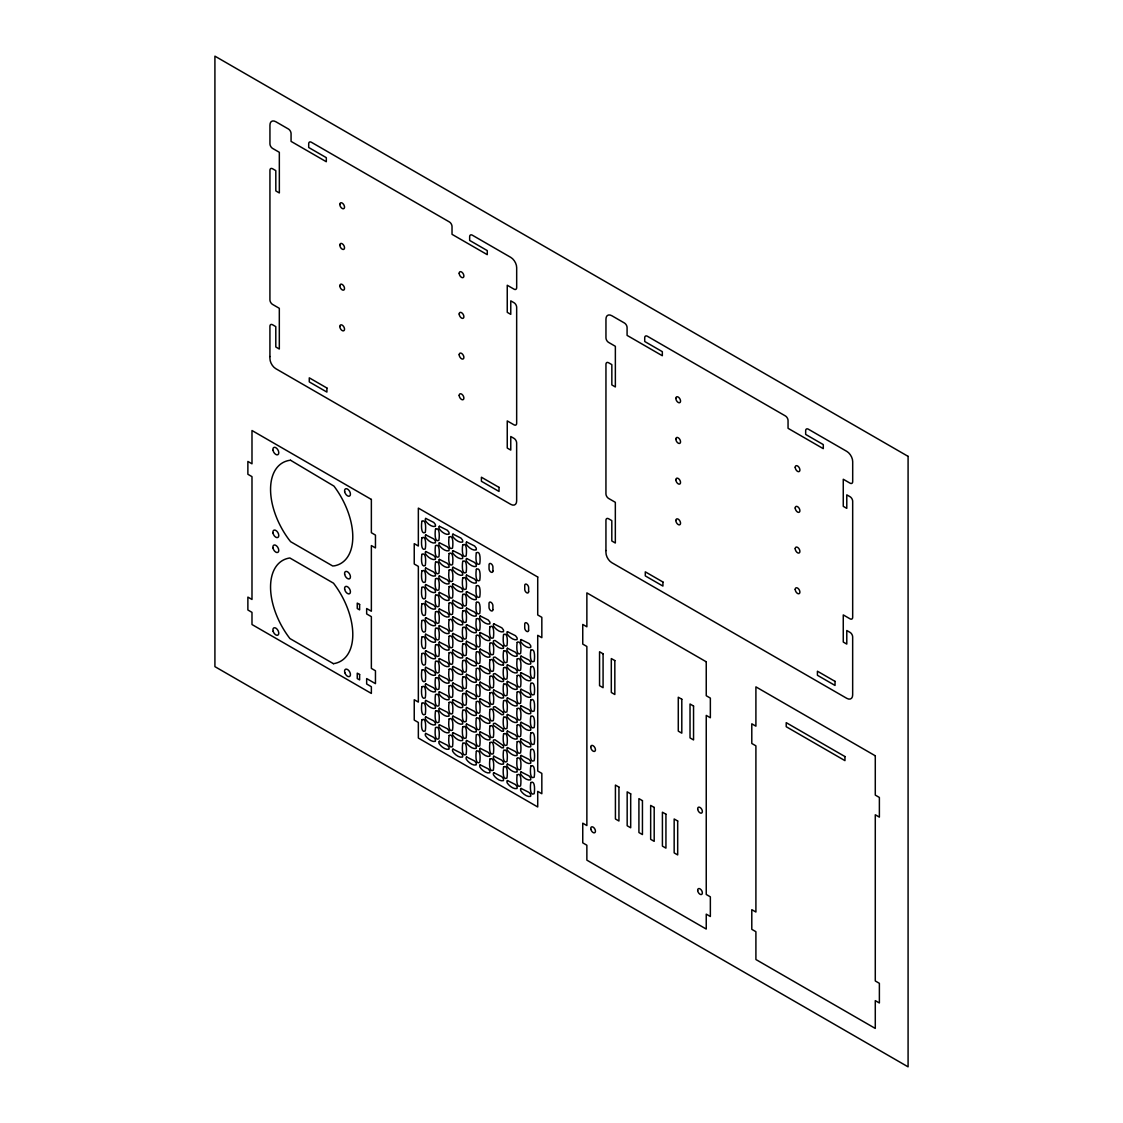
<?xml version="1.0" encoding="UTF-8"?>
<svg xmlns="http://www.w3.org/2000/svg" width="1123" height="1123" viewBox="0 0 1123 1123"><rect width="100%" height="100%" fill="white"/><g stroke="black" fill="none" stroke-linecap="round" stroke-linejoin="round"><path stroke-width="1.5" d="M503.329 648.364C500.142 649.333 495.411 645.683 493.573 642.735A2.625 1.516 60 0 1 493.573 640.672L495.046 640.489L503.329 646.301M503.329 664.956C500.142 665.925 495.411 662.275 493.573 659.327A2.625 1.516 60 0 1 493.573 657.264L495.046 657.081L503.329 662.893M503.329 681.479C500.142 682.447 495.411 678.797 493.573 675.849A2.625 1.516 60 0 1 493.573 673.786L495.046 673.603L503.329 679.415M503.329 714.551L501.855 714.733L493.573 708.922A2.625 1.516 60 0 1 493.573 706.858L495.046 706.676L503.329 712.487M503.329 731.143L501.855 731.312L493.573 725.5A2.625 1.516 60 0 1 493.573 723.437L495.046 723.268L503.329 729.08M503.329 747.665L501.855 747.848L493.573 742.036A2.625 1.516 60 0 1 493.573 739.973L495.046 739.79L503.329 745.602M503.329 729.08A2.625 1.516 60 0 1 503.329 731.143M503.329 745.602A2.625 1.516 60 0 1 503.329 747.665M503.329 662.893A2.625 1.516 60 0 1 503.329 664.956M503.329 646.301A2.625 1.516 60 0 1 503.329 648.364M503.329 712.487A2.625 1.516 60 0 1 503.329 714.551M503.329 679.415A2.625 1.516 60 0 1 503.329 681.479M269.927 356.538L269.927 358.504A8.31 4.801 60 0 0 275.795 368.681L510.768 504.353A8.31 4.801 60 0 0 516.65 500.956L516.65 442.967A3.734 2.162 60 0 0 514.011 438.377L510.768 436.51L510.768 450.084L507.245 448.049L507.245 420.914L514.025 424.831A3.72 2.148 60 0 0 516.664 423.315L516.664 307.309A3.734 2.162 60 0 0 514.025 302.733L510.768 300.852L510.768 314.37L507.245 312.334L507.245 285.242L514.025 289.158A3.734 2.162 60 0 0 516.678 287.642L516.678 267.611A8.338 4.815 60 0 0 510.768 257.378L472.292 235.17A3.734 2.162 60 0 0 469.653 236.7L469.653 240.42L487.27 250.597L487.27 254.668L452.022 234.328L452.022 226.523A3.734 2.162 60 0 0 449.382 221.947L311.338 142.242A3.734 2.162 60 0 0 308.699 143.772L308.699 147.492L326.316 157.669L326.316 161.74L291.068 141.386L291.068 133.595A3.734 2.162 60 0 0 288.429 129.019L275.795 121.719A8.268 4.773 60 0 0 269.941 125.102L269.941 143.828A3.734 2.162 60 0 0 272.58 148.404L279.332 152.307L279.346 192.959L275.823 190.924L275.809 170.626L272.58 168.759A3.734 2.162 60 0 0 269.941 170.289L269.927 299.841A3.734 2.162 60 0 0 272.566 304.417L279.318 308.32L279.318 349.014L275.795 346.979L275.795 326.625L272.566 324.758A3.734 2.162 60 0 0 269.927 326.288L269.927 356.538M605.943 550.537L605.943 552.502A8.31 4.801 60 0 0 611.81 562.679L846.784 698.338A8.31 4.801 60 0 0 852.666 694.955L852.666 636.966A3.734 2.162 60 0 0 850.027 632.375L846.784 630.508L846.784 644.083L843.261 642.047L843.261 614.913L850.041 618.829A3.72 2.148 60 0 0 852.68 617.313L852.68 501.307A3.734 2.162 60 0 0 850.041 496.717L846.784 494.85L846.784 508.354L843.261 506.333L843.261 479.24L850.041 483.157A3.734 2.162 60 0 0 852.694 481.627L852.694 461.609A8.338 4.815 60 0 0 846.784 451.376L808.307 429.168A3.734 2.162 60 0 0 805.668 430.699L805.668 434.419L823.285 444.596L823.285 448.667L788.051 428.312L788.051 420.521A3.734 2.162 60 0 0 785.398 415.945L647.353 336.24A3.734 2.162 60 0 0 644.714 337.77L644.714 341.49L662.331 351.667L662.331 355.738L627.083 335.384L627.083 327.593A3.734 2.162 60 0 0 624.444 323.017L611.81 315.717A8.268 4.773 60 0 0 605.957 319.1L605.957 337.826A3.734 2.162 60 0 0 608.61 342.403L615.362 346.305L615.362 386.958L611.838 384.922L611.838 364.624L608.596 362.757A3.734 2.162 60 0 0 605.957 364.287L605.943 493.839A3.734 2.162 60 0 0 608.582 498.415L615.334 502.318L615.334 543.013L611.81 540.977L611.81 520.623L608.582 518.756A3.734 2.162 60 0 0 605.943 520.286L605.943 550.537M421.939 521.254C421.448 522.785 420.465 535.25 425.224 532.47C425.701 530.926 426.684 518.475 421.939 521.254M421.939 537.749C421.462 539.279 420.479 551.744 425.224 548.965C425.701 547.42 426.698 534.969 421.939 537.749M421.939 554.341C421.462 555.871 420.479 568.336 425.224 565.557C425.701 564.013 426.698 551.561 421.939 554.341M421.939 570.863C421.462 572.393 420.479 584.858 425.224 582.079C425.701 580.535 426.698 568.084 421.939 570.863M421.939 587.357C421.448 588.901 420.465 601.352 425.224 598.573C425.701 597.043 426.684 584.578 421.939 587.357M421.939 603.921C421.462 605.465 420.465 617.917 425.224 615.137C425.701 613.607 426.684 601.142 421.939 603.921M421.939 620.514C421.462 622.058 420.465 634.509 425.224 631.73C425.701 630.2 426.684 617.734 421.939 620.514M421.939 637.05C421.462 638.58 420.465 651.045 425.224 648.266C425.701 646.722 426.684 634.27 421.939 637.05M435.542 529.115C435.064 530.646 434.082 543.111 438.84 540.331C439.318 538.787 440.3 526.336 435.542 529.115M421.925 653.544C421.448 655.074 420.465 667.539 425.224 664.76C425.701 663.216 426.684 650.764 421.925 653.544M435.556 545.61C435.078 547.14 434.082 559.605 438.84 556.826C439.318 555.281 440.3 542.83 435.556 545.61M421.939 670.108C421.462 671.652 420.465 684.104 425.224 681.324C425.701 679.794 426.684 667.329 421.939 670.108M435.556 562.188C435.078 563.732 434.082 576.183 438.84 573.404C439.318 571.874 440.3 559.408 435.556 562.188M421.939 686.7C421.462 688.245 420.465 700.696 425.224 697.916C425.701 696.386 426.684 683.921 421.939 686.7M435.556 578.724C435.078 580.254 434.082 592.719 438.84 589.94C439.318 588.396 440.3 575.945 435.556 578.724M421.939 703.223C421.462 704.767 420.465 717.218 425.224 714.439C425.701 712.908 426.684 700.443 421.939 703.223M435.542 595.218C435.064 596.748 434.082 609.213 438.84 606.434C439.318 604.89 440.3 592.439 435.542 595.218M421.925 719.731C421.448 721.261 420.465 733.726 425.224 730.947C425.701 729.403 426.684 716.951 421.925 719.731M435.556 611.782C435.064 613.326 434.082 625.778 438.84 622.998C439.318 621.468 440.3 609.003 435.556 611.782M435.556 628.375C435.064 629.919 434.082 642.37 438.84 639.591C439.318 638.061 440.3 625.595 435.556 628.375M435.556 644.911C435.064 646.441 434.082 658.906 438.84 656.127C439.318 654.583 440.3 642.131 435.556 644.911M449.158 536.976C448.681 538.507 447.698 550.972 452.443 548.178C452.934 546.648 453.917 534.183 449.158 536.976M435.542 661.405C435.064 662.935 434.082 675.4 438.826 672.621C439.318 671.077 440.3 658.625 435.542 661.405M449.172 553.471C448.681 555.001 447.698 567.466 452.457 564.687C452.934 563.142 453.917 550.691 449.172 553.471M435.556 677.969C435.064 679.513 434.082 691.965 438.84 689.185C439.318 687.655 440.3 675.19 435.556 677.969M449.172 570.049C448.681 571.593 447.698 584.044 452.457 581.265C452.934 579.735 453.917 567.269 449.172 570.049M435.556 694.561C435.064 696.092 434.082 708.557 438.84 705.777C439.318 704.233 440.3 691.782 435.556 694.561M449.172 586.585C448.681 588.115 447.698 600.58 452.457 597.801C452.934 596.257 453.917 583.806 449.172 586.585M435.556 711.084C435.064 712.628 434.082 725.079 438.84 722.3C439.318 720.769 440.3 708.304 435.556 711.084M449.158 603.079C448.681 604.609 447.698 617.074 452.443 614.295C452.934 612.751 453.917 600.3 449.158 603.079M435.542 727.578C435.064 729.122 434.082 741.573 438.826 738.794C439.318 737.264 440.3 724.798 435.542 727.578M449.158 619.643C448.681 621.187 447.698 633.639 452.457 630.859C452.934 629.329 453.917 616.864 449.158 619.643M449.158 636.236C448.681 637.78 447.698 650.231 452.457 647.452C452.934 645.922 453.917 633.456 449.158 636.236M449.158 652.758C448.681 654.302 447.698 666.753 452.457 663.974C452.934 662.444 453.917 649.978 449.158 652.758M462.774 544.823C462.297 546.368 461.314 558.819 466.059 556.039C466.536 554.509 467.533 542.044 462.774 544.823M449.158 669.266C448.681 670.796 447.698 683.261 452.443 680.482C452.92 678.938 453.917 666.486 449.158 669.266M462.774 561.332C462.297 562.862 461.314 575.327 466.073 572.533C466.55 571.003 467.533 558.538 462.774 561.332M449.158 685.83C448.681 687.374 447.698 699.826 452.457 697.046C452.934 695.516 453.917 683.051 449.158 685.83M462.774 577.91C462.297 579.454 461.314 591.905 466.073 589.126C466.55 587.596 467.533 575.13 462.774 577.91M449.158 702.422C448.681 703.953 447.698 716.418 452.457 713.638C452.934 712.094 453.917 699.643 449.158 702.422M462.774 594.446C462.297 595.976 461.314 608.441 466.073 605.662C466.55 604.118 467.533 591.667 462.774 594.446M449.158 718.945C448.681 720.489 447.698 732.94 452.457 730.161C452.934 728.63 453.917 716.165 449.158 718.945M462.774 610.94C462.297 612.47 461.314 624.935 466.059 622.156C466.536 620.612 467.533 608.161 462.774 610.94M449.158 735.439C448.681 736.983 447.698 749.434 452.443 746.655C452.92 745.125 453.917 732.659 449.158 735.439M462.774 627.504C462.297 629.048 461.314 641.5 466.059 638.72C466.55 637.19 467.533 624.725 462.774 627.504M462.774 644.097C462.297 645.627 461.314 658.092 466.059 655.313C466.55 653.768 467.533 641.317 462.774 644.097M462.774 660.619C462.297 662.163 461.314 674.614 466.059 671.835C466.55 670.305 467.533 657.839 462.774 660.619M476.391 552.755C475.913 554.299 474.917 566.75 479.675 563.971C480.153 562.441 481.135 549.975 476.391 552.755M462.774 677.113C462.297 678.657 461.3 691.108 466.059 688.329C466.536 686.799 467.519 674.333 462.774 677.113M476.391 569.249C475.913 570.793 474.931 583.244 479.675 580.465C480.167 578.935 481.149 566.469 476.391 569.249M462.774 693.691C462.297 695.235 461.314 707.687 466.059 704.907C466.55 703.377 467.533 690.912 462.774 693.691M476.391 585.841C475.913 587.385 474.931 599.836 479.675 597.057C480.167 595.527 481.149 583.062 476.391 585.841M462.774 710.283C462.297 711.814 461.314 724.279 466.059 721.499C466.55 719.955 467.533 707.504 462.774 710.283M476.391 602.377C475.913 603.907 474.931 616.373 479.675 613.593C480.167 612.049 481.149 599.598 476.391 602.377M462.774 726.806C462.297 728.35 461.314 740.801 466.059 738.022C466.55 736.491 467.533 724.026 462.774 726.806M476.391 618.871C475.913 620.401 474.917 632.867 479.675 630.087C480.153 628.543 481.135 616.092 476.391 618.871M462.774 743.3C462.297 744.844 461.3 757.295 466.059 754.516C466.536 752.986 467.519 740.52 462.774 743.3M476.391 635.436C475.913 636.98 474.931 649.431 479.675 646.651C480.153 645.121 481.149 632.656 476.391 635.436M476.391 652.028C475.913 653.558 474.931 666.023 479.675 663.244C480.153 661.7 481.149 649.248 476.391 652.028M476.391 668.55C475.913 670.094 474.931 682.545 479.675 679.766C480.153 678.236 481.149 665.771 476.391 668.55M476.391 685.044C475.899 686.588 474.917 699.039 479.675 696.26C480.153 694.73 481.135 682.265 476.391 685.044M476.391 701.622C475.913 703.152 474.931 715.618 479.675 712.838C480.153 711.294 481.149 698.843 476.391 701.622M476.391 718.215C475.913 719.745 474.931 732.21 479.675 729.431C480.153 727.886 481.149 715.435 476.391 718.215M476.391 734.737C475.913 736.281 474.931 748.732 479.675 745.953C480.153 744.423 481.149 731.957 476.391 734.737M490.007 626.662C489.516 628.192 488.533 640.657 493.292 637.878C493.769 636.334 494.752 623.883 490.007 626.662M476.391 751.231C475.899 752.775 474.917 765.226 479.675 762.447C480.153 760.917 481.135 748.451 476.391 751.231M490.007 643.226C489.53 644.77 488.533 657.222 493.292 654.442C493.769 652.912 494.752 640.447 490.007 643.226M490.007 659.819C489.53 661.349 488.533 673.814 493.292 671.035C493.769 669.49 494.752 657.039 490.007 659.819M490.007 676.341C489.53 677.885 488.533 690.336 493.292 687.557C493.769 686.027 494.752 673.561 490.007 676.341M489.993 692.835C489.516 694.379 488.533 706.83 493.292 704.051C493.769 702.521 494.752 690.055 489.993 692.835M490.007 709.413C489.53 710.943 488.533 723.409 493.292 720.629C493.769 719.085 494.752 706.634 490.007 709.413M490.007 726.005C489.53 727.536 488.533 740.001 493.292 737.221C493.769 735.677 494.752 723.226 490.007 726.005M490.007 742.528C489.53 744.072 488.533 756.523 493.292 753.744C493.769 752.213 494.752 739.748 490.007 742.528M503.609 634.523C503.132 636.053 502.149 648.518 506.908 645.725C507.385 644.195 508.368 631.744 503.609 634.523M489.993 759.022C489.516 760.566 488.533 773.017 493.292 770.238C493.769 768.708 494.752 756.242 489.993 759.022M503.623 651.087C503.132 652.617 502.149 665.083 506.908 662.303C507.385 660.759 508.368 648.308 503.623 651.087M503.623 667.68C503.132 669.21 502.149 681.675 506.908 678.896C507.385 677.351 508.368 664.9 503.623 667.68M503.623 684.202C503.132 685.746 502.149 698.197 506.908 695.418C507.385 693.888 508.368 681.422 503.623 684.202M503.609 700.696C503.132 702.24 502.149 714.691 506.894 711.912C507.385 710.382 508.368 697.916 503.609 700.696M503.623 717.274C503.132 718.804 502.149 731.27 506.908 728.49C507.385 726.946 508.368 714.495 503.623 717.274M503.623 733.866C503.132 735.397 502.149 747.862 506.908 745.082C507.385 743.538 508.368 731.087 503.623 733.866M503.623 750.389C503.132 751.919 502.149 764.384 506.908 761.605C507.385 760.06 508.368 747.609 503.623 750.389M517.226 642.37C516.748 643.914 515.766 656.365 520.51 653.586C521.002 652.056 521.984 639.591 517.226 642.37M503.609 766.883C503.132 768.427 502.149 780.878 506.894 778.099C507.385 776.569 508.368 764.103 503.609 766.883M517.226 658.948C516.748 660.478 515.766 672.944 520.525 670.164C521.002 668.62 521.984 656.169 517.226 658.948M517.226 675.541C516.748 677.071 515.766 689.536 520.525 686.757C521.002 685.212 521.984 672.761 517.226 675.541M517.226 692.063C516.748 693.607 515.766 706.058 520.525 703.279C521.002 701.749 521.984 689.283 517.226 692.063M517.226 708.557C516.748 710.101 515.766 722.552 520.51 719.773C520.988 718.243 521.984 705.777 517.226 708.557M517.226 725.135C516.748 726.665 515.766 739.131 520.525 736.351C521.002 734.807 521.984 722.356 517.226 725.135M517.226 741.713C516.748 743.258 515.766 755.709 520.525 752.929C521.002 751.399 521.984 738.934 517.226 741.713M517.226 758.25C516.748 759.78 515.766 772.245 520.525 769.466C521.002 767.921 521.984 755.47 517.226 758.25M530.842 650.161C530.365 651.705 529.382 664.156 534.127 661.377C534.604 659.847 535.601 647.381 530.842 650.161M517.226 774.744C516.748 776.274 515.766 788.739 520.51 785.96C520.988 784.415 521.984 771.964 517.226 774.744M530.842 666.739C530.365 668.269 529.382 680.735 534.127 677.955C534.618 676.411 535.601 663.96 530.842 666.739M530.842 683.331C530.365 684.862 529.382 697.327 534.127 694.547C534.618 693.003 535.601 680.552 530.842 683.331M530.842 699.854C530.365 701.398 529.382 713.849 534.127 711.07C534.618 709.539 535.601 697.074 530.842 699.854M530.842 716.348C530.365 717.892 529.368 730.343 534.127 727.564C534.604 726.034 535.587 713.568 530.842 716.348M530.842 732.926C530.365 734.456 529.382 746.921 534.127 744.142C534.618 742.598 535.601 730.147 530.842 732.926M530.842 749.504C530.365 751.048 529.382 763.5 534.127 760.72C534.618 759.19 535.601 746.725 530.842 749.504M530.842 766.04C530.365 767.57 529.382 780.036 534.127 777.256C534.618 775.712 535.601 763.261 530.842 766.04M530.842 782.534C530.365 784.065 529.368 796.53 534.127 793.75C534.604 792.206 535.587 779.755 530.842 782.534M425.771 518.419L425.505 518.686A2.625 1.516 60 0 0 425.505 520.749C427.33 523.711 432.074 527.361 435.261 526.392A2.625 1.516 60 0 0 435.261 524.329L433.787 522.448L425.771 518.419M425.785 534.913L425.519 535.194A2.625 1.516 60 0 0 425.519 537.243C427.344 540.205 432.074 543.855 435.261 542.886A2.625 1.516 60 0 0 435.261 540.823L433.787 538.942L425.785 534.913M439.388 526.28L439.121 526.547A2.625 1.516 60 0 0 439.121 528.61C440.946 531.558 445.691 535.222 448.877 534.239A2.625 1.516 60 0 0 448.877 532.19L447.403 530.295L439.388 526.28M425.785 551.505L425.519 551.772A2.625 1.516 60 0 0 425.519 553.836C427.344 556.783 432.074 560.447 435.261 559.465A2.625 1.516 60 0 0 435.261 557.401L433.787 555.52L425.785 551.505M439.402 542.774L439.121 543.041A2.625 1.516 60 0 0 439.121 545.104C440.946 548.066 445.691 551.716 448.877 550.747A2.625 1.516 60 0 0 448.877 548.684L447.403 546.803L439.402 542.774M453.004 534.141L452.737 534.408A2.625 1.516 60 0 0 452.737 536.471C454.562 539.419 459.307 543.083 462.494 542.1A2.625 1.516 60 0 0 462.494 540.037L461.02 538.156L453.004 534.141M425.785 568.027L425.519 568.308A2.625 1.516 60 0 0 425.519 570.372C427.344 573.32 432.074 576.969 435.261 576.001A2.625 1.516 60 0 0 435.261 573.937L433.787 572.056L425.785 568.027M439.402 559.366L439.121 559.633A2.625 1.516 60 0 0 439.121 561.697C440.946 564.644 445.691 568.308 448.877 567.326A2.625 1.516 60 0 0 448.877 565.262L447.403 563.381L439.402 559.366M453.004 550.635L452.737 550.902A2.625 1.516 60 0 0 452.737 552.965C454.562 555.913 459.307 559.577 462.494 558.594A2.625 1.516 60 0 0 462.494 556.545L461.02 554.65L453.004 550.635M466.621 542.002L466.354 542.269A2.625 1.516 60 0 0 466.354 544.332C468.179 547.28 472.909 550.944 476.096 549.961A2.625 1.516 60 0 0 476.096 547.898L474.622 546.017L466.621 542.002M425.771 584.521L425.505 584.802A2.625 1.516 60 0 0 425.505 586.866C427.33 589.814 432.074 593.463 435.261 592.495A2.625 1.516 60 0 0 435.261 590.431L433.787 588.55L425.771 584.521M439.402 575.888L439.121 576.169A2.625 1.516 60 0 0 439.121 578.233C440.946 581.181 445.691 584.83 448.877 583.862A2.625 1.516 60 0 0 448.877 581.798L447.403 579.917L439.402 575.888M453.004 567.227L452.737 567.494A2.625 1.516 60 0 0 452.737 569.558C454.562 572.505 459.307 576.169 462.494 575.187A2.625 1.516 60 0 0 462.494 573.123L461.02 571.242L453.004 567.227M466.621 558.496L466.354 558.763A2.625 1.516 60 0 0 466.354 560.826C468.179 563.774 472.923 567.438 476.11 566.455A2.625 1.516 60 0 0 476.11 564.392L474.636 562.511L466.621 558.496M425.785 601.1L425.505 601.366A2.625 1.516 60 0 0 425.505 603.43C427.33 606.378 432.074 610.042 435.261 609.059A2.625 1.516 60 0 0 435.261 606.996L433.787 605.115L425.785 601.1M439.388 592.383L439.121 592.663A2.625 1.516 60 0 0 439.121 594.727C440.946 597.675 445.691 601.324 448.877 600.356A2.625 1.516 60 0 0 448.877 598.292L447.403 596.411L439.388 592.383M453.004 583.749L452.737 584.03A2.625 1.516 60 0 0 452.737 586.08C454.562 589.042 459.307 592.691 462.494 591.723A2.625 1.516 60 0 0 462.494 589.659L461.02 587.778L453.004 583.749M466.621 575.088L466.354 575.355A2.625 1.516 60 0 0 466.354 577.419C468.179 580.366 472.923 584.016 476.11 583.048A2.625 1.516 60 0 0 476.11 580.984L474.636 579.103L466.621 575.088M425.785 617.692L425.505 617.959A2.625 1.516 60 0 0 425.505 620.022C427.33 622.97 432.074 626.62 435.261 625.651A2.625 1.516 60 0 0 435.261 623.588L433.787 621.707L425.785 617.692M439.388 608.961L439.121 609.228A2.625 1.516 60 0 0 439.121 611.291C440.946 614.239 445.691 617.903 448.877 616.92A2.625 1.516 60 0 0 448.877 614.857L447.403 612.976L439.388 608.961M453.004 600.244L452.737 600.524A2.625 1.516 60 0 0 452.737 602.588C454.562 605.536 459.307 609.185 462.494 608.217A2.625 1.516 60 0 0 462.494 606.153L461.02 604.272L453.004 600.244M466.621 591.61L466.354 591.877A2.625 1.516 60 0 0 466.354 593.941C468.179 596.903 472.923 600.552 476.11 599.584A2.625 1.516 60 0 0 476.11 597.52L474.636 595.639L466.621 591.61M425.785 634.214L425.505 634.481A2.625 1.516 60 0 0 425.505 636.544C427.33 639.492 432.074 643.156 435.261 642.188A2.625 1.516 60 0 0 435.261 640.124L433.787 638.243L425.785 634.214M439.388 625.553L439.121 625.82A2.625 1.516 60 0 0 439.121 627.883C440.946 630.831 445.691 634.481 448.877 633.512A2.625 1.516 60 0 0 448.877 631.449L447.403 629.568L439.388 625.553M453.004 616.822L452.737 617.089A2.625 1.516 60 0 0 452.737 619.152C454.562 622.1 459.307 625.75 462.494 624.781A2.625 1.516 60 0 0 462.494 622.718L461.02 620.837L453.004 616.822M466.621 608.105L466.354 608.385A2.625 1.516 60 0 0 466.354 610.435C468.179 613.397 472.909 617.046 476.096 616.078A2.625 1.516 60 0 0 476.096 614.014L474.622 612.133L466.621 608.105M425.771 650.708L425.505 650.975A2.625 1.516 60 0 0 425.505 653.039C427.33 656 432.074 659.65 435.261 658.682A2.625 1.516 60 0 0 435.261 656.618L433.787 654.737L425.771 650.708M439.388 642.075L439.121 642.342A2.625 1.516 60 0 0 439.121 644.405C440.946 647.353 445.691 651.017 448.877 650.035A2.625 1.516 60 0 0 448.877 647.985L447.403 646.09L439.388 642.075M453.004 633.414L452.737 633.681A2.625 1.516 60 0 0 452.737 635.744C454.562 638.692 459.307 642.342 462.494 641.373A2.625 1.516 60 0 0 462.494 639.31L461.02 637.429L453.004 633.414M466.621 624.683L466.354 624.95A2.625 1.516 60 0 0 466.354 627.013C468.179 629.961 472.923 633.611 476.11 632.642A2.625 1.516 60 0 0 476.11 630.579L474.636 628.698L466.621 624.683M425.785 667.287L425.505 667.553A2.625 1.516 60 0 0 425.505 669.617C427.33 672.565 432.074 676.214 435.261 675.246A2.625 1.516 60 0 0 435.261 673.182L433.787 671.301L425.785 667.287M480.237 615.966L479.956 616.232A2.625 1.516 60 0 0 479.956 618.296C481.795 621.258 486.526 624.907 489.712 623.939A2.625 1.516 60 0 0 489.712 621.875L488.238 619.994L480.237 615.966M439.388 658.569L439.121 658.836A2.625 1.516 60 0 0 439.121 660.9C440.946 663.847 445.691 667.511 448.877 666.543A2.625 1.516 60 0 0 448.877 664.479L447.403 662.598L439.388 658.569M453.004 649.936L452.737 650.203A2.625 1.516 60 0 0 452.737 652.266C454.562 655.214 459.307 658.878 462.494 657.896A2.625 1.516 60 0 0 462.494 655.832L461.02 653.951L453.004 649.936M466.621 641.261L466.354 641.542A2.625 1.516 60 0 0 466.354 643.605C468.179 646.553 472.923 650.203 476.11 649.234A2.625 1.516 60 0 0 476.11 647.171L474.636 645.29L466.621 641.261M425.785 683.879L425.505 684.146A2.625 1.516 60 0 0 425.505 686.209C427.33 689.157 432.074 692.807 435.261 691.838A2.625 1.516 60 0 0 435.261 689.775L433.787 687.894L425.785 683.879M480.237 632.544L479.97 632.811A2.625 1.516 60 0 0 479.97 634.874C481.795 637.822 486.526 641.472 489.712 640.503A2.625 1.516 60 0 0 489.712 638.44L488.238 636.559L480.237 632.544M439.388 675.148L439.121 675.414A2.625 1.516 60 0 0 439.121 677.478C440.946 680.426 445.691 684.075 448.877 683.107A2.625 1.516 60 0 0 448.877 681.043L447.403 679.162L439.388 675.148M493.839 623.827L493.573 624.093A2.625 1.516 60 0 0 493.573 626.157C495.397 629.105 500.142 632.768 503.329 631.786A2.625 1.516 60 0 0 503.329 629.736L501.855 627.841L493.839 623.827M453.004 666.43L452.737 666.697A2.625 1.516 60 0 0 452.737 668.761C454.562 671.708 459.293 675.372 462.479 674.39A2.625 1.516 60 0 0 462.479 672.34L461.006 670.445L453.004 666.43M466.621 657.797L466.354 658.064A2.625 1.516 60 0 0 466.354 660.127C468.179 663.075 472.923 666.739 476.11 665.757A2.625 1.516 60 0 0 476.11 663.693L474.636 661.812L466.621 657.797M425.785 700.401L425.505 700.668A2.625 1.516 60 0 0 425.505 702.731C427.33 705.679 432.074 709.343 435.261 708.36A2.625 1.516 60 0 0 435.261 706.297L433.787 704.416L425.785 700.401M480.237 649.122L479.97 649.403A2.625 1.516 60 0 0 479.97 651.466C481.795 654.414 486.526 658.064 489.712 657.095A2.625 1.516 60 0 0 489.712 655.032L488.238 653.151L480.237 649.122M439.388 691.726L439.121 692.007A2.625 1.516 60 0 0 439.121 694.07C440.946 697.018 445.691 700.668 448.877 699.699A2.625 1.516 60 0 0 448.877 697.636L447.403 695.755L439.388 691.726M453.004 683.009L452.737 683.275A2.625 1.516 60 0 0 452.737 685.339C454.562 688.287 459.307 691.936 462.494 690.968A2.625 1.516 60 0 0 462.494 688.904L461.02 687.023L453.004 683.009M507.456 631.688L507.189 631.954A2.625 1.516 60 0 0 507.189 634.018C509.014 636.966 513.758 640.629 516.945 639.647A2.625 1.516 60 0 0 516.945 637.583L515.471 635.702L507.456 631.688M466.621 674.291L466.34 674.558A2.625 1.516 60 0 0 466.34 676.622C468.179 679.569 472.909 683.233 476.096 682.251A2.625 1.516 60 0 0 476.096 680.187L474.622 678.306L466.621 674.291M425.771 716.895L425.505 717.162A2.625 1.516 60 0 0 425.505 719.225C427.33 722.173 432.074 725.837 435.261 724.854A2.625 1.516 60 0 0 435.261 722.805L433.787 720.91L425.771 716.895M480.237 665.658L479.97 665.925A2.625 1.516 60 0 0 479.97 667.988C481.795 670.936 486.526 674.6 489.712 673.618A2.625 1.516 60 0 0 489.712 671.554L488.238 669.673L480.237 665.658M439.388 708.262L439.121 708.529A2.625 1.516 60 0 0 439.121 710.592C440.946 713.54 445.691 717.204 448.877 716.221A2.625 1.516 60 0 0 448.877 714.158L447.403 712.277L439.388 708.262M453.004 699.587L452.737 699.868A2.625 1.516 60 0 0 452.737 701.931C454.562 704.879 459.307 708.529 462.494 707.56A2.625 1.516 60 0 0 462.494 705.497L461.02 703.616L453.004 699.587M507.456 648.252L507.189 648.533A2.625 1.516 60 0 0 507.189 650.596C509.014 653.544 513.758 657.194 516.945 656.225A2.625 1.516 60 0 0 516.945 654.162L515.471 652.281L507.456 648.252M466.621 690.856L466.354 691.136A2.625 1.516 60 0 0 466.354 693.2C468.179 696.148 472.923 699.797 476.11 698.829A2.625 1.516 60 0 0 476.11 696.765L474.636 694.884L466.621 690.856M425.771 733.389L425.505 733.67A2.625 1.516 60 0 0 425.505 735.733C427.33 738.681 432.074 742.331 435.261 741.362A2.625 1.516 60 0 0 435.261 739.299L433.787 737.418L425.771 733.389M521.072 639.549L520.805 639.815A2.625 1.516 60 0 0 520.805 641.879C522.63 644.827 527.375 648.49 530.561 647.508A2.625 1.516 60 0 0 530.561 645.444L529.087 643.563L521.072 639.549M480.223 682.152L479.956 682.419A2.625 1.516 60 0 0 479.956 684.483C481.781 687.43 486.526 691.094 489.712 690.112A2.625 1.516 60 0 0 489.712 688.048L488.238 686.167L480.223 682.152M439.388 724.756L439.121 725.023A2.625 1.516 60 0 0 439.121 727.086C440.946 730.034 445.691 733.698 448.877 732.715A2.625 1.516 60 0 0 448.877 730.652L447.403 728.771L439.388 724.756M453.004 716.123L452.737 716.39A2.625 1.516 60 0 0 452.737 718.453C454.562 721.401 459.307 725.051 462.494 724.082A2.625 1.516 60 0 0 462.494 722.019L461.02 720.138L453.004 716.123M507.456 664.844L507.189 665.125A2.625 1.516 60 0 0 507.189 667.174C509.014 670.136 513.758 673.786 516.945 672.817A2.625 1.516 60 0 0 516.945 670.754L515.471 668.873L507.456 664.844M466.621 707.448L466.354 707.729A2.625 1.516 60 0 0 466.354 709.792C468.179 712.74 472.923 716.39 476.11 715.421A2.625 1.516 60 0 0 476.11 713.358L474.636 711.477L466.621 707.448M521.072 656.113L520.805 656.394A2.625 1.516 60 0 0 520.805 658.457C522.63 661.405 527.375 665.055 530.561 664.086A2.625 1.516 60 0 0 530.561 662.023L529.087 660.142L521.072 656.113M480.237 698.717L479.97 698.997A2.625 1.516 60 0 0 479.97 701.061C481.795 704.009 486.526 707.658 489.712 706.69A2.625 1.516 60 0 0 489.712 704.626L488.238 702.745L480.237 698.717M439.388 741.25L439.121 741.531A2.625 1.516 60 0 0 439.121 743.58C440.946 746.542 445.691 750.192 448.877 749.223A2.625 1.516 60 0 0 448.877 747.16L447.403 745.279L439.388 741.25M493.839 690.013L493.573 690.28A2.625 1.516 60 0 0 493.573 692.344C495.397 695.291 500.142 698.955 503.329 697.973A2.625 1.516 60 0 0 503.329 695.909L501.855 694.028L493.839 690.013M453.004 732.617L452.737 732.884A2.625 1.516 60 0 0 452.737 734.947C454.562 737.895 459.293 741.559 462.479 740.576A2.625 1.516 60 0 0 462.479 738.513L461.006 736.632L453.004 732.617M507.456 681.38L507.189 681.647A2.625 1.516 60 0 0 507.189 683.71C509.014 686.658 513.758 690.308 516.945 689.34A2.625 1.516 60 0 0 516.945 687.276L515.471 685.395L507.456 681.38M466.621 723.984L466.354 724.251A2.625 1.516 60 0 0 466.354 726.314C468.179 729.262 472.923 732.912 476.11 731.943A2.625 1.516 60 0 0 476.11 729.88L474.636 727.999L466.621 723.984M521.072 672.705L520.805 672.972A2.625 1.516 60 0 0 520.805 675.035C522.63 677.997 527.375 681.647 530.561 680.678A2.625 1.516 60 0 0 530.561 678.615L529.087 676.734L521.072 672.705M480.237 715.309L479.97 715.59A2.625 1.516 60 0 0 479.97 717.639C481.795 720.601 486.526 724.251 489.712 723.282A2.625 1.516 60 0 0 489.712 721.219L488.238 719.338L480.237 715.309M453.004 749.111L452.737 749.378A2.625 1.516 60 0 0 452.737 751.441C454.562 754.403 459.293 758.053 462.479 757.084A2.625 1.516 60 0 0 462.479 755.021L461.006 753.14L453.004 749.111M507.456 697.874L507.189 698.141A2.625 1.516 60 0 0 507.189 700.205C509.014 703.152 513.758 706.802 516.945 705.834A2.625 1.516 60 0 0 516.945 703.77L515.471 701.889L507.456 697.874M466.621 740.478L466.34 740.745A2.625 1.516 60 0 0 466.34 742.808C468.179 745.756 472.909 749.406 476.096 748.437A2.625 1.516 60 0 0 476.096 746.374L474.622 744.493L466.621 740.478M521.072 689.241L520.805 689.508A2.625 1.516 60 0 0 520.805 691.571C522.63 694.519 527.375 698.169 530.561 697.201A2.625 1.516 60 0 0 530.561 695.137L529.087 693.256L521.072 689.241M480.237 731.845L479.97 732.112A2.625 1.516 60 0 0 479.97 734.175C481.795 737.123 486.526 740.773 489.712 739.804A2.625 1.516 60 0 0 489.712 737.741L488.238 735.86L480.237 731.845M507.456 714.439L507.189 714.719A2.625 1.516 60 0 0 507.189 716.769C509.014 719.731 513.758 723.38 516.945 722.412A2.625 1.516 60 0 0 516.945 720.348L515.471 718.467L507.456 714.439M466.621 756.972L466.34 757.239A2.625 1.516 60 0 0 466.34 759.302C468.179 762.25 472.909 765.914 476.096 764.931A2.625 1.516 60 0 0 476.096 762.882L474.622 760.987L466.621 756.972M521.072 705.735L520.805 706.002A2.625 1.516 60 0 0 520.805 708.066C522.63 711.013 527.361 714.663 530.547 713.695A2.625 1.516 60 0 0 530.547 711.631L529.073 709.75L521.072 705.735M480.223 748.339L479.956 748.606A2.625 1.516 60 0 0 479.956 750.669C481.781 753.617 486.526 757.267 489.712 756.298A2.625 1.516 60 0 0 489.712 754.235L488.238 752.354L480.223 748.339M507.456 731.031L507.189 731.298A2.625 1.516 60 0 0 507.189 733.361C509.014 736.309 513.758 739.973 516.945 738.99A2.625 1.516 60 0 0 516.945 736.941L515.471 735.046L507.456 731.031M521.072 722.3L520.805 722.566A2.625 1.516 60 0 0 520.805 724.63C522.63 727.592 527.375 731.241 530.561 730.273A2.625 1.516 60 0 0 530.561 728.209L529.087 726.328L521.072 722.3M480.223 764.833L479.956 765.1A2.625 1.516 60 0 0 479.956 767.163C481.781 770.111 486.526 773.775 489.712 772.792A2.625 1.516 60 0 0 489.712 770.729L488.238 768.848L480.223 764.833M493.839 756.2L493.573 756.467A2.625 1.516 60 0 0 493.573 758.53C495.397 761.478 500.142 765.128 503.329 764.159A2.625 1.516 60 0 0 503.329 762.096L501.855 760.215L493.839 756.2M507.456 747.553L507.189 747.834A2.625 1.516 60 0 0 507.189 749.897C509.014 752.845 513.758 756.495 516.945 755.526A2.625 1.516 60 0 0 516.945 753.463L515.471 751.582L507.456 747.553M521.072 738.892L520.805 739.159A2.625 1.516 60 0 0 520.805 741.222C522.63 744.17 527.375 747.834 530.561 746.851A2.625 1.516 60 0 0 530.561 744.788L529.087 742.907L521.072 738.892M493.839 772.694L493.573 772.961A2.625 1.516 60 0 0 493.573 775.024C495.397 777.972 500.142 781.636 503.329 780.653A2.625 1.516 60 0 0 503.329 778.59L501.855 776.709L493.839 772.694M507.456 764.061L507.189 764.328A2.625 1.516 60 0 0 507.189 766.391C509.014 769.339 513.758 772.989 516.945 772.02A2.625 1.516 60 0 0 516.945 769.957L515.471 768.076L507.456 764.061M521.072 755.414L520.805 755.695A2.625 1.516 60 0 0 520.805 757.758C522.63 760.706 527.375 764.356 530.561 763.387A2.625 1.516 60 0 0 530.561 761.324L529.087 759.443L521.072 755.414M507.456 780.555L507.189 780.822A2.625 1.516 60 0 0 507.189 782.885C509.014 785.833 513.758 789.497 516.945 788.514A2.625 1.516 60 0 0 516.945 786.451L515.471 784.57L507.456 780.555M521.072 771.908L520.805 772.189A2.625 1.516 60 0 0 520.805 774.252C522.63 777.2 527.361 780.85 530.547 779.881A2.625 1.516 60 0 0 530.547 777.818L529.073 775.937L521.072 771.908M521.072 788.416L520.805 788.683A2.625 1.516 60 0 0 520.805 790.746C522.63 793.694 527.361 797.344 530.547 796.375A2.625 1.516 60 0 0 530.547 794.312L529.073 792.431L521.072 788.416M290.52 460.233L289.383 460.374A58.157 33.578 60 0 0 288.793 539.377L290.632 541.693L332.703 565.992L334.556 565.81A58.157 33.578 60 0 0 333.952 486.105L290.52 460.233M333.433 663.679L289.916 638.552A58.157 33.578 60 0 1 289.846 557.977L333.489 583.174A58.157 33.578 60 0 1 333.433 663.679M908.086 456.359L214.914 56.15L214.914 666.641L908.086 1066.85L908.086 456.359M326.905 388.011L309.274 377.833L309.274 381.904L326.905 392.081L326.905 388.011M499.019 487.382L481.402 477.219L481.402 481.276L499.019 491.453L499.019 487.382M662.921 582.009L645.29 571.832L645.29 575.902L662.921 586.08L662.921 582.009M835.035 681.38L817.418 671.203L817.418 675.274L835.035 685.451L835.035 681.38M875.28 755.793L755.905 686.869L755.905 726.174L751.792 723.802L751.792 743.468L755.905 745.84L755.905 912.03L751.792 909.658L751.792 929.325L755.905 931.697L755.905 959.519L875.28 1028.429L875.28 1000.621L879.379 1002.993L879.379 983.327L875.28 980.955L875.28 814.765L879.379 817.137L879.379 797.456L875.28 795.084L875.28 755.793M706.241 661.798L586.866 592.874L586.866 626.802L582.753 624.43L582.753 644.097L586.866 646.469L586.866 825.559L582.753 823.173L582.753 842.854L586.866 845.226L586.866 860.148L706.241 929.058L706.241 914.136L710.354 916.508L710.354 896.842L706.241 894.47L706.241 715.393L710.354 717.765L710.354 698.099L706.241 695.727L706.241 661.798M537.72 577.011L418.346 508.101L418.346 546.031L414.233 543.658L414.233 564.013L418.346 566.385L418.346 702.1L414.233 699.727L414.233 720.082L418.346 722.454L418.346 738.05L537.72 806.974L537.72 791.364L541.833 793.736L541.833 773.396L537.72 771.024L537.72 635.309L541.833 637.682L541.833 617.327L537.72 614.955L537.72 577.011M844.959 756.565L786.212 722.65L786.212 726.707L844.959 760.636L844.959 756.565M371.362 499.44L251.987 430.516L251.987 463.813L247.874 461.441L247.874 474.271L251.987 476.643L251.987 599.471L247.874 597.099L247.874 609.986L251.987 612.358L251.987 624.528L371.362 693.438L371.362 686.715L366.659 683.991L366.659 678.573L375.461 683.654L375.461 670.768L371.362 668.396L371.362 616.653L366.659 613.944L366.659 608.526L371.362 611.235L371.362 545.567L375.461 547.94L375.461 535.095L371.362 532.723L371.362 499.44M603.079 653.797L599.556 651.761L599.556 685.676L603.079 687.711L603.079 653.797M614.828 660.577L611.305 658.555L611.305 692.47L614.828 694.505L614.828 660.577M681.801 699.25L678.278 697.215L678.278 731.129L681.801 733.165L681.801 699.25M693.551 706.03L690.027 703.995L690.027 737.909L693.551 739.945L693.551 706.03M359.613 604.455L357.254 603.093L357.254 608.526L359.613 609.873L359.613 604.455M618.941 787.097L615.418 785.061L615.418 818.976L618.941 821.011L618.941 787.097M630.691 793.877L627.167 791.841L627.167 825.756L630.691 827.791L630.691 793.877M642.44 800.657L638.917 798.621L638.917 832.536L642.44 834.571L642.44 800.657M654.19 807.437L650.666 805.402L650.666 839.316L654.19 841.352L654.19 807.437M665.939 814.217L662.416 812.196L662.416 846.11L665.939 848.146L665.939 814.217M677.688 821.011L674.165 818.976L674.165 852.89L677.688 854.926L677.688 821.011M359.613 674.502L357.254 673.14L357.254 678.573L359.613 679.92L359.613 674.502M344.845 672.705L344.747 672.466A4.155 2.4 60 0 1 347.891 669.743A4.155 2.4 60 0 1 349.913 676.228A4.155 2.4 60 0 1 344.901 672.944L344.845 672.705M273.17 631.323L273.086 631.084A4.155 2.4 60 0 1 276.216 628.361A4.155 2.4 60 0 1 278.237 634.846A4.155 2.4 60 0 1 273.226 631.561L273.17 631.323M528.624 591.61L528.624 587.68A2.737 1.586 60 0 0 526.687 584.325A2.737 1.586 60 0 0 524.75 585.448L524.75 589.378A2.737 1.586 60 0 0 526.687 592.733A2.737 1.586 60 0 0 528.624 591.61M528.61 630.242L528.61 626.297A2.737 1.586 60 0 0 526.673 622.942A2.737 1.586 60 0 0 524.736 624.065L524.736 627.996A2.737 1.586 60 0 0 526.673 631.351A2.737 1.586 60 0 0 528.61 630.242M492.927 570.989L492.927 567.059A2.737 1.586 60 0 0 490.99 563.704A2.737 1.586 60 0 0 489.052 564.827L489.052 568.757A2.737 1.586 60 0 0 490.99 572.112A2.737 1.586 60 0 0 492.927 570.989M492.899 609.621L492.899 605.676A2.737 1.586 60 0 0 490.962 602.321A2.737 1.586 60 0 0 489.024 603.444L489.024 607.375A2.737 1.586 60 0 0 490.962 610.73A2.737 1.586 60 0 0 492.899 609.621M339.82 204.386A3.327 1.923 60 0 0 343.357 208.78A3.327 1.923 60 0 0 343.357 204.077A3.327 1.923 60 0 0 339.82 204.386M459.195 395.408A3.327 1.923 60 0 0 462.718 399.788A3.327 1.923 60 0 0 462.718 395.085A3.327 1.923 60 0 0 459.195 395.408M459.195 354.714A3.327 1.923 60 0 0 462.718 359.093A3.327 1.923 60 0 0 462.718 354.391A3.327 1.923 60 0 0 459.195 354.714M339.82 326.484A3.327 1.923 60 0 0 343.357 330.878A3.327 1.923 60 0 0 343.357 326.175A3.327 1.923 60 0 0 339.82 326.484M339.82 245.095A3.327 1.923 60 0 0 343.357 249.474A3.327 1.923 60 0 0 343.357 244.772A3.327 1.923 60 0 0 339.82 245.095M339.82 285.789A3.327 1.923 60 0 0 343.357 290.169A3.327 1.923 60 0 0 343.357 285.481A3.327 1.923 60 0 0 339.82 285.789M459.195 273.31A3.327 1.923 60 0 0 462.718 277.69A3.327 1.923 60 0 0 462.718 272.987A3.327 1.923 60 0 0 459.195 273.31M459.195 314.005A3.327 1.923 60 0 0 462.718 318.399A3.327 1.923 60 0 0 462.718 313.696A3.327 1.923 60 0 0 459.195 314.005M590.796 829.083A3.327 1.923 60 0 0 594.671 832.747A3.327 1.923 60 0 0 593.814 827.651A3.327 1.923 60 0 0 590.796 829.083M697.678 890.483A3.327 1.923 60 0 0 701.384 894.54A3.327 1.923 60 0 0 700.977 889.627A3.327 1.923 60 0 0 697.678 890.483M590.74 747.076A3.327 1.923 60 0 0 594.278 751.455A3.327 1.923 60 0 0 594.278 746.753A3.327 1.923 60 0 0 590.74 747.076M697.678 809.121A3.327 1.923 60 0 0 701.412 813.136A3.327 1.923 60 0 0 700.949 808.195A3.327 1.923 60 0 0 697.678 809.121M344.649 491.579A4.155 2.4 60 0 0 349.52 496.085A4.155 2.4 60 0 0 348.355 489.698A4.155 2.4 60 0 0 344.649 491.579M344.635 574.26A4.155 2.4 60 0 0 349.492 578.808A4.155 2.4 60 0 0 348.383 572.435A4.155 2.4 60 0 0 344.635 574.26M272.973 532.934A4.155 2.4 60 0 0 277.844 537.468A4.155 2.4 60 0 0 276.693 531.081A4.155 2.4 60 0 0 272.973 532.934M272.987 547.94A4.155 2.4 60 0 0 277.886 552.362A4.155 2.4 60 0 0 276.637 545.946A4.155 2.4 60 0 0 272.987 547.94M273.001 450.309A4.155 2.4 60 0 0 277.914 454.675A4.155 2.4 60 0 0 276.609 448.245A4.155 2.4 60 0 0 273.001 450.309M344.649 589.252A4.155 2.4 60 0 0 349.52 593.758A4.155 2.4 60 0 0 348.355 587.371A4.155 2.4 60 0 0 344.649 589.252M675.849 398.384A3.327 1.923 60 0 0 679.373 402.778A3.327 1.923 60 0 0 679.373 398.075A3.327 1.923 60 0 0 675.849 398.384M795.21 589.407A3.327 1.923 60 0 0 798.734 593.786A3.327 1.923 60 0 0 798.734 589.084A3.327 1.923 60 0 0 795.21 589.407M795.21 548.698A3.327 1.923 60 0 0 798.734 553.092A3.327 1.923 60 0 0 798.734 548.389A3.327 1.923 60 0 0 795.21 548.698M675.849 520.482A3.327 1.923 60 0 0 679.373 524.876A3.327 1.923 60 0 0 679.373 520.174A3.327 1.923 60 0 0 675.849 520.482M675.849 439.093A3.327 1.923 60 0 0 679.373 443.473A3.327 1.923 60 0 0 679.373 438.77A3.327 1.923 60 0 0 675.849 439.093M675.849 479.788A3.327 1.923 60 0 0 679.373 484.167A3.327 1.923 60 0 0 679.373 479.479A3.327 1.923 60 0 0 675.849 479.788M795.21 467.308A3.327 1.923 60 0 0 798.734 471.688A3.327 1.923 60 0 0 798.734 466.986A3.327 1.923 60 0 0 795.21 467.308M795.21 508.003A3.327 1.923 60 0 0 798.734 512.383A3.327 1.923 60 0 0 798.734 507.694A3.327 1.923 60 0 0 795.21 508.003"/></g></svg>
